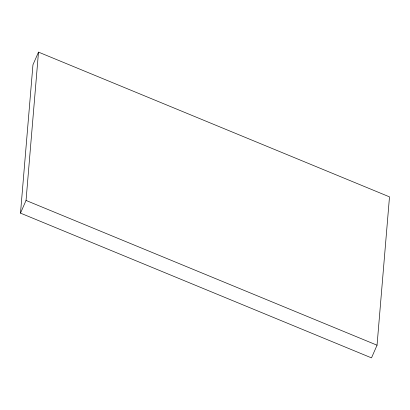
<?xml version="1.0" encoding="UTF-8"?>
<svg xmlns="http://www.w3.org/2000/svg" width="410" height="410" viewBox="0 0 410 410"><rect width="100%" height="100%" fill="white"/><g stroke="black" fill="none" stroke-linecap="round" stroke-linejoin="round"><path stroke-width="0.61" d="M20.5 213.133L32.954 64.8L38.499 52.116L389.5 196.867L377.046 345.199L371.501 357.884L20.5 213.133L26.04 200.449L38.499 52.116M26.04 200.449L377.046 345.199"/></g></svg>
